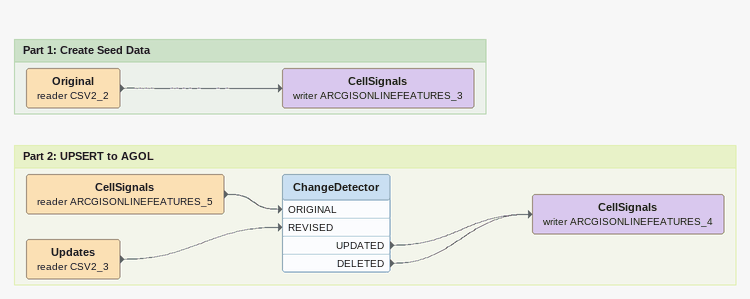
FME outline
Bookmark: Part 1: Create Seed Data
Original (reader CSV2_2)
    -> CellSignals (writer ARCGISONLINEFEATURES_3)
CellSignals (writer ARCGISONLINEFEATURES_3)

Bookmark: Part 2: UPSERT to AGOL
CellSignals (reader ARCGISONLINEFEATURES_5)
    -> ChangeDetector [ORIGINAL]
Updates (reader CSV2_3)
    -> ChangeDetector [REVISED]
ChangeDetector
    UPDATED -> CellSignals (writer ARCGISONLINEFEATURES_4)
    DELETED -> CellSignals (writer ARCGISONLINEFEATURES_4)
CellSignals (writer ARCGISONLINEFEATURES_4)
